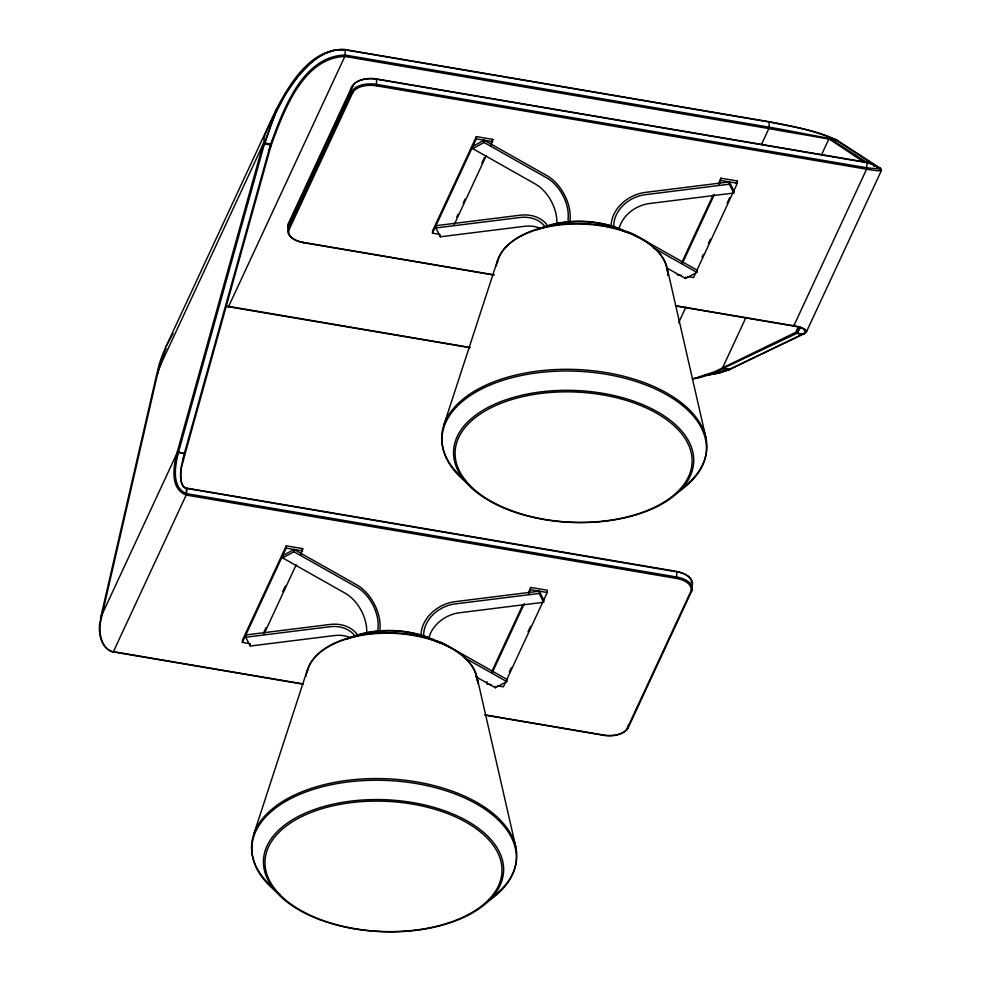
<?xml version="1.0" encoding="UTF-8"?>
<svg xmlns="http://www.w3.org/2000/svg" width="981" height="981" viewBox="0 0 981 981"><rect width="100%" height="100%" fill="white"/><g stroke="black" fill="none" stroke-linecap="round" stroke-linejoin="round"><path stroke-width="1.47" d="M228.426 306.783L226.28 306.06M185.201 453.406L271.014 145.703C283.411 112.3 302.332 58.149 344.822 56.444L768.846 128.56C791.238 132.791 816.658 136.604 836.94 140.663L880.803 169.308C884.004 172.423 870.478 169.701 866.824 169.235L376.312 85.801A19.485 10.693 2.6 0 0 352.67 92.815C350.438 91.956 350.45 86.218 352.988 85.972A19.485 10.693 2.6 0 1 376.618 78.946L867.02 162.356L872.501 164.342M325.729 53.097L335.612 49.97L345.042 49.859L769.374 122.036C791.9 126.819 816.192 129.713 836.695 140.246C816.535 131.295 791.777 125.752 769.153 121.718L345.128 49.59C311.026 47.578 289.591 83.79 275.894 110.044L165.973 346.636C162.503 354.423 157.07 368.034 157.708 373.246L101.534 617.38C98.039 629.471 99.645 647.718 113.158 652.046M352.988 85.972L289.616 222.38L288.635 222.846L288.353 228.205A20.515 11.257 2.6 0 0 303.227 242.356L303.264 242.81M691.752 588.625L691.642 591.187L628.269 727.608A20.515 11.257 2.6 0 1 603.389 735.002L603.597 735.309A19.485 10.693 2.6 0 0 627.239 728.294L628.22 727.841L628.392 725.045M249.848 643.671L242.368 642.408L242.466 640.115L286.268 545.841L302.737 548.637L300.689 555.074M350.634 637.773A31.453 25.101 -27 0 0 334.288 635.565L250.216 646.038L245.728 637.221L245.826 634.94L329.91 624.468A34.188 27.284 -27 0 1 356.814 633.959M250.216 646.038L250.302 644.039M366.698 632.316A31.453 19.313 61.8 0 0 345.337 593.309L282.589 557.858L282.7 555.577L294.116 549.47L356.851 584.921A34.188 20.993 61.8 0 1 380.076 627.313L379.88 631.605M242.368 642.408L286.158 548.121L286.268 545.841M282.589 557.858L294.006 551.751L294.116 549.47M377.918 630.489L378.114 626.209A31.453 19.313 61.8 0 0 356.753 587.202L294.006 551.751M439.954 234.434L432.474 233.159L432.584 230.878L476.374 136.592L492.842 139.388L490.807 145.838M540.739 228.536A31.453 25.101 -27 0 0 524.394 226.317L440.322 236.789L435.834 227.972L435.944 225.691L520.016 215.219A34.188 27.284 -27 0 1 546.932 224.71M440.322 236.789L440.383 235.501M423.547 636.816L423.682 633.959A31.453 25.101 -27 0 1 455.098 603.928L539.17 593.456L543.658 602.273L459.586 612.745A31.453 25.101 -27 0 0 428.881 637.932M556.816 223.067A31.453 19.313 61.8 0 0 535.442 184.072L472.707 148.621L472.805 146.328L484.222 140.222L546.969 175.673A34.188 20.993 61.8 0 1 570.194 218.076L569.998 222.356M432.474 233.159L476.276 138.873L476.374 136.592M472.707 148.621L484.124 142.503L484.222 140.222M487.067 681.721L486.968 684.002L491.456 684.775M475.773 676.657L495.368 687.742L495.43 686.455M495.368 687.742L506.785 681.623L506.895 679.343L444.16 643.892A34.188 20.993 61.8 0 0 435.037 640.801M528.833 593.885L530.868 587.435L547.324 590.243L547.226 592.524L503.425 686.81L497.441 685.793M539.17 593.456L539.28 591.175L455.196 601.647A34.188 27.284 -27 0 0 421.045 634.29M543.658 602.273L543.756 599.98L539.28 591.175M568.036 221.24L568.232 216.96A31.453 19.313 61.8 0 0 546.858 177.953L484.124 142.503M613.652 227.567L613.787 224.71A31.453 25.101 -27 0 1 645.204 194.692L729.288 184.207L733.763 193.024L649.692 203.496A31.453 25.101 -27 0 0 618.999 228.683M667.19 268.156L685.486 278.494L685.547 277.059M685.486 278.494L696.902 272.387L697 270.094L634.266 234.655A34.188 20.993 61.8 0 0 625.155 231.553M718.938 184.636L720.974 178.199L737.442 180.995L737.344 183.275L693.542 277.562L687.558 276.544M729.288 184.207L729.386 181.926L645.314 192.399A34.188 27.284 -27 0 0 611.163 225.041M733.763 193.024L733.874 190.743L729.386 181.926M793.531 325.103L793.629 326.207L866.591 169.186L867.081 162.245M836.94 140.663L836.634 139.842M186.513 493.002L186.623 488.048M185.237 453.308L181.608 466.895A84.525 65.224 3.3 0 0 180.725 477.502L180.823 478.311M881.061 169.529L880.349 168.266L836.119 139.584L829.166 138.971L864.629 162.601M676.044 306.06L793.715 326.072C798.043 327.213 803.819 327.114 806.676 330.953C804.947 336.974 790.821 334.116 798.755 327.47M804.788 333.099L729.337 369.518L803.12 334.239C809.423 329.788 797.516 325.766 793.506 325.753L675.308 305.643M828.712 139.351L822.103 153.588M101.301 618.422L100.418 618.655L156.948 373.32L157.794 373.27L164.232 353.135M828.982 139.412L829.877 138.566L778.755 128.83L345.116 55.046C302.16 56.138 282.933 110.669 270.597 144.305C253.049 147.8 275.906 116.261 275.894 110.044M875.432 166.243L873.531 164.367L867.412 162.711L376.827 79.265A20.515 11.257 2.6 0 0 351.946 86.659L288.586 223.067A20.515 11.257 2.6 0 0 289.088 229.517M271.627 122.502L264.281 144.501L178.346 452.621C175.194 465.632 171.062 487.41 186.488 493.651L676.767 577.036A20.515 11.257 2.6 0 1 691.642 591.187L690.612 591.874A19.485 10.693 2.6 0 0 676.473 578.434L186.194 495.049C169.541 488.832 173.49 465.656 177.279 451.922L263.558 142.601L269.836 144.219M270.131 145.948L271.516 144.011L270.597 144.305M184.416 453.59L177.291 451.971L184.33 453.578L270.094 146.059L271.014 145.74L269.211 149.578M184.293 453.7L181.117 467.655A79.964 61.901 -3.1 0 0 180.688 478.372L180.835 478.9M799.932 328.598L797.173 333.197L796.29 332.056L714.597 371.762L698.926 376.863M253.981 833.592L307.225 670.317M444.099 424.344L497.342 261.069M272.093 121.337L277.157 109.762M164.416 352.682L165.384 350.401M799.527 327.286L796.928 331.345L797.786 332.436M376.312 85.801L376.667 78.86M676.473 578.434L676.902 571.433L186.549 488.109M165.789 349.506L166.194 348.611M493.517 275.011L303.436 242.675A19.485 10.693 2.6 0 1 289.297 229.235L352.67 92.815M182.711 459.39L184.489 455.564L183.692 456.055M264.085 631.825L266.023 627.668M282.761 591.617L285.336 586.074M301.437 551.408L302.737 548.637M456.778 217.034L458.066 214.263M463.216 203.165L465.141 199.008M481.892 162.956L484.467 157.414M490.905 143.545L492.842 139.388M263.987 634.106L296.188 564.786M454.093 224.87L486.294 155.538M491.579 672.022L522.493 605.461M528.293 592.99L530.868 587.435M681.685 262.773L713.248 194.839M718.399 183.741L720.974 178.199M492.119 672.917L524.32 603.585M682.224 263.668L714.438 194.348M509.323 672.046L511.26 667.889M528.011 631.838L530.586 626.295M702.016 257.255L703.303 254.484M708.454 243.386L710.391 239.229M727.142 203.177L729.717 197.635M736.155 183.766L737.442 180.995M678.644 322.737L685.903 307.102M761.587 144.207L768.92 128.376L769.202 121.632M745.744 317.967L722.899 367.152L723.475 368.243L797.136 333.221M881.514 170.302L806.419 331.885M627.239 728.294L690.612 591.874M165.973 346.636L172.067 335.22M277.709 108.621L281.694 100.822M676.792 571.592L676.816 571.543A19.485 10.693 2.6 0 1 691.507 582.677M282.295 99.719L290.02 86.978M113.232 652.058L186.194 495.049L186.709 488.44L677 571.898A20.515 11.257 2.6 0 1 692.243 585.068M172.582 334.362L173.122 333.515M290.67 86.009L299.99 73.796M300.676 73.011L304.208 69.148M727.792 369.285L729.766 369.506L730.845 368.513M729.668 369.53L730.453 368.672L718.386 372.191M304.944 68.4L305.692 67.652M306.44 66.904L307.2 66.168M307.973 65.445L308.757 64.721M309.542 64.01L317.709 57.634L325.373 53.256M311.541 62.281L298.285 75.819L285.496 94.127L275.342 113.698L264.625 143.312L263.693 142.858M880.864 169.075L867.339 167.874L376.594 84.403A20.515 11.257 2.6 0 0 351.713 91.797L288.353 228.205L289.297 229.235M803.856 334.055L804.322 333.356L803.218 334.165M228.475 306.808L344.822 56.444L345.312 49.491M325.986 52.974L322.062 54.948A64.734 55.157 -8.1 0 0 311.566 62.306M803.586 334.202L797.173 333.197M718.104 373.246L729.472 369.555M700.692 377.305L713.898 373.43L723.745 368.329M717.602 373.356L713.935 374.055M717.871 372.29L716.817 372.473M713.383 374.153L709.288 374.767M435.834 227.972L519.918 217.5A31.453 25.101 -27 0 1 544.676 226.231M708.037 374.926L708.662 374.852M245.728 637.221L329.8 626.749A31.453 25.101 -27 0 1 354.558 635.48M707.424 375L719.76 372.854L729.374 369.555L723.242 368.5L722.445 367.47L723.23 368.513L728.908 369.481M704.959 375.269L705.584 375.208M225.937 306.33L470.022 347.715M101.534 617.38L100.651 617.515L176.776 453.713L177.88 454.436M158.088 372.044L157.205 372.13L263.067 144.342L264.134 145.041M101.264 618.594C97.082 626.442 99.228 649.201 113.318 651.924L303.399 684.248M877.59 167.837C874.206 167.236 884.727 169.149 878.338 167.959M476.276 138.873L492.744 141.669M720.876 180.479L737.344 183.275M268.353 143.925L264.625 143.312L270.584 144.354M677.074 274.766L681.562 275.526M303.227 242.356L494.375 274.876M228.377 306.33L469.813 347.397M286.158 548.121L302.626 550.917M530.758 589.728L547.226 592.524M113.109 651.605L303.19 683.929M485.718 714.977L603.389 735.002M484.43 715.039L603.597 735.309M653.775 248.009L696.902 272.387M463.657 657.258L506.785 681.623M830.159 138.579L868.553 163.557M872.575 164.391L874.083 166.292M667.35 268.929L705.915 437.722M477.244 678.178L515.798 846.971M345.337 49.626L345.349 49.688A29.479 25.003 -7.9 0 0 326.158 53.244M347.274 638.938A66.254 36.371 2.6 0 1 439.758 642.911M307.372 671.96A85.126 46.732 2.6 0 1 394.73 632.831A85.126 46.732 2.6 0 1 476.974 680.36M306.195 676.203A85.85 47.137 2.6 0 1 393.688 633.346A85.85 47.137 2.6 0 1 477.722 683.573M275.489 889.926A132.693 72.852 2.6 0 1 297.709 793.568A132.693 72.852 2.6 0 1 475.577 801.673A132.693 72.852 2.6 0 1 488.857 899.651M280.247 894.733A132.3 72.631 2.6 0 1 294.607 796.695A132.3 72.631 2.6 0 1 474.326 802.765A132.3 72.631 2.6 0 1 487.312 901.735M352.866 637.049A64.979 35.672 2.6 0 1 436.655 641.746M537.392 229.689A66.254 36.371 2.6 0 1 627.619 232.387M497.477 262.724A85.126 46.732 2.6 0 1 584.848 223.582A85.126 46.732 2.6 0 1 667.092 271.112M496.398 265.839A85.85 47.137 2.6 0 1 585.841 224.208A85.85 47.137 2.6 0 1 667.791 275.453M465.607 480.678A132.693 72.852 2.6 0 1 487.349 384.527A132.693 72.852 2.6 0 1 664.775 391.922A132.693 72.852 2.6 0 1 680.127 489.617M469.212 484.626A132.3 72.631 2.6 0 1 485.656 387.017A132.3 72.631 2.6 0 1 664.897 393.773A132.3 72.631 2.6 0 1 677.43 492.487M541.77 228.291A64.979 35.672 2.6 0 1 625.62 231.896M186.549 488.746A7.566 5.861 -3.1 0 1 183.006 485.644M182.711 485.73A27.946 21.619 -3.3 0 1 180.982 478.9M186.329 488.403A7.823 6.07 -0.8 0 1 182.638 484.957M182.392 485.019A28.375 21.889 1.9 0 1 180.958 478.311M799.331 327.029A84.513 23.421 2.1 0 1 799.196 327.262M800.202 327.2A79.952 21.643 6.3 0 1 799.822 328.574M700.802 377.329A127.824 22.955 7.8 0 1 692.328 378.973M699.686 377.023A126.537 23.654 7 0 1 693.15 378.531M289.027 224.735A19.485 10.693 2.6 0 1 289.616 222.38M320.125 919.798A120.209 65.997 2.6 0 0 503.572 871.655A120.209 65.997 2.6 0 0 326.869 805.683A120.209 65.997 2.6 0 0 320.125 919.798M320.946 919.712A118.603 65.114 2.6 0 0 501.941 872.219A118.603 65.114 2.6 0 0 327.593 807.13A118.603 65.114 2.6 0 0 320.946 919.712M510.243 510.549A120.209 65.997 2.6 0 0 693.69 462.407A120.209 65.997 2.6 0 0 516.975 396.434A120.209 65.997 2.6 0 0 510.243 510.549M511.052 510.476A118.603 65.114 2.6 0 0 692.059 462.971A118.603 65.114 2.6 0 0 517.698 397.881A118.603 65.114 2.6 0 0 511.052 510.476"/></g></svg>
